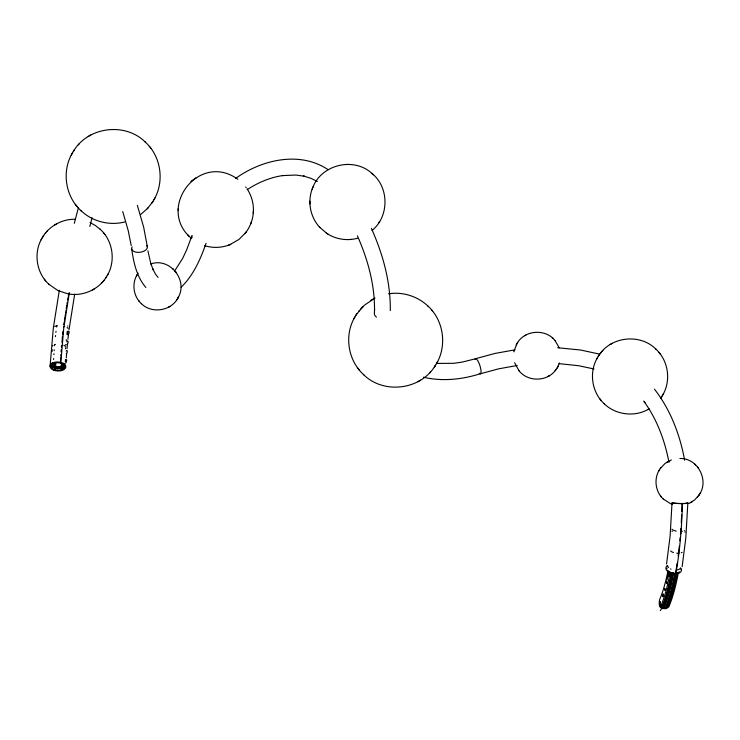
<?xml version="1.0" encoding="UTF-8"?>
<svg xmlns="http://www.w3.org/2000/svg" width="740" height="740" viewBox="0 0 740 740"><rect width="100%" height="100%" fill="white"/><g stroke="black" fill="none" stroke-linecap="round" stroke-linejoin="round"><path stroke-width="1.11" d="M237.836 179.284C199.005 151.126 155.742 208.264 191.327 238.326M253.357 211.927C253.885 203.796 251.572 195.545 247.04 188.792M178.22 210.641L178.238 208.569M390.285 310.587C390.711 282.162 382.922 254.144 371.388 228.364M672.031 502.701L670.088 536.315L666.537 564.019M687.839 503.034L685.813 537.999L682.132 566.701M54.381 363.229L54.825 362.387L52.845 367.577L51.495 367.318L52.3 363.673M52.845 367.577L52.882 366.707M51.495 367.318L53.447 362.572M55.065 370.601L55.158 368.27M61.596 363.312L60.532 362.97L60.495 361.906M60.865 362.36L63.677 328.717L69.347 292.679M64.482 364.487L62.511 369.408L61.161 369.158L62.012 364.561L63.363 364.811M62.511 369.408L62.798 367.438M61.161 369.158L63.076 365.394L63.141 363.969L62.428 365.32L62.549 363.543M374.403 313.085L374.542 309.375L374.532 310.3C374.755 284.576 367.762 259.222 357.401 235.847M50.052 366.282L53.335 327.903L59.339 290.237M52.309 366.309L53.104 363.368M53.447 365.014L53.65 364.034M54.705 367.697L54.779 366.134M58.099 368.344L58.164 366.781M59.764 368.141L59.838 366.578M60.541 360.87L60.588 359.816M61.392 368.03L62.178 365.088L62.983 364.968M62.761 364.931L62.697 366.494L62.114 366.651M63.279 365.209L63.085 363.368M63.316 365.976L63.196 366.679M60.615 359.289L60.699 357.697M319.976 227.606C310.217 217.366 307.174 201.41 312.483 188.302M55.278 365.911L55.306 365.31M55.852 362.387L55.472 370.019L54.399 369.686A6.79 3.866 2.2 0 0 64.741 366.781A6.79 3.866 2.2 0 0 54.76 362.989A6.79 3.866 2.2 0 0 54.381 369.676M60.791 356.088L60.883 354.469M245.745 232.554C250.203 226.745 252.895 219.577 253.339 212.269M253.265 213.435L253.432 210.761M66.323 357.882L66.637 353.341M61.069 351.74L61.235 349.539M52.05 351.574L52.207 349.659M61.411 347.31L61.55 345.626M67.016 348.697L67.442 344.007M61.855 342.241L61.91 341.677M62.021 340.529L62.077 339.965M62.188 338.818L62.243 338.245M62.308 337.662L62.428 336.515M62.613 334.785L62.743 333.638M67.923 339.244L68.459 334.462M62.808 333.055L62.872 332.482M62.946 331.899L63.011 331.317M63.511 327.228L63.584 326.654M69.042 329.615L74.684 294.141M63.964 323.75L64.195 321.993M64.436 320.235L64.519 319.652M64.602 319.06L64.685 318.478M64.769 317.886L64.944 316.729M65.111 315.564L65.203 314.981M65.462 313.242L65.647 312.077M65.823 310.902L65.916 310.319M66.202 308.571L66.387 307.424M66.48 306.841L66.767 305.121M513.875 351.851L513.949 351.38M66.961 303.974L67.257 302.244M67.664 299.94L68.172 297.11M68.376 295.991L68.903 293.17M669.968 575.896L669.968 574.083M514.041 350.917L517.38 342.851M74.296 223.351L78.403 207.811M89.827 226.468L92.093 217.745M559.422 362.942L557.793 366.763M191.817 236.106L186.582 250.046L182.613 258.473L174.483 271.21M206.081 243.275C200.475 259.185 193.445 275.382 181.087 287.259M250.601 224.128L251.48 221.769M312.743 187.664C321.216 164.558 353.776 156.695 371.878 173.363C389.268 187.248 389.37 216.469 372.054 230.464M312.114 189.237L313.113 186.739M41.44 239.15C33.356 253.709 36.648 273.411 49.118 284.493M106.098 277.417C116.125 262.691 113.516 241.036 100.103 229.215M354.22 318.144C344.118 336.349 348.216 360.972 363.821 374.819M596.875 358.733C588.799 373.293 592.074 392.996 604.562 404.077M663.225 394.143C671.3 379.583 668.026 359.881 655.548 348.799M71.688 154.253C61.587 172.457 65.694 197.081 81.289 210.937M152.505 202.085C165.048 183.677 161.782 156.612 145.022 141.83M136.697 275.419C131.646 284.521 133.7 296.832 141.497 303.761M435.037 365.976C447.571 347.569 444.305 320.494 427.554 305.722M659.821 469.142C653.54 478.345 655.187 491.878 663.558 499.269M699.171 494.847C709.466 480.51 697.792 457.912 679.912 458.495M51.698 364.302L52.004 363.719M52.383 364.737L52.928 363.71M52.956 365.939L51.56 365.764M62.66 366.171L61.3 365.911L62.012 364.561M61.457 366.466L62.178 365.088M63.02 364.931L63.649 363.729M63.807 366.596L64.149 365.958M41.579 238.891L43.133 236.291M178.164 297.554C188.395 280.497 169.774 257.002 150.664 263.986M71.873 153.929L73.806 150.683M136.789 275.262L138.112 273.097M178.072 297.721C171.449 310.994 151.709 314.167 141.285 303.567M354.395 317.821L356.338 314.574M516.64 344.054L516.104 345.053M557.701 366.929L556.739 368.557M597.023 358.475L598.567 355.875M660.524 398.49L663.077 394.401M659.072 470.353L658.535 471.343M107.282 275.483L108.142 273.893M153.994 199.671L155.067 197.682M436.526 363.562L437.599 361.573M699.91 493.635L700.447 492.646M71.243 155.085L72.317 153.097M41.079 239.816L41.94 238.225M136.475 275.835L137.011 274.845M353.766 318.977L354.849 316.988M596.523 359.4L597.384 357.809M662.726 395.068L663.586 393.476M378.778 222.87L379.657 221.436M74 150.387C88.791 126.494 125.652 122.248 145.456 142.228M43.29 236.051C50.172 225.487 62.678 218.929 75.286 219.253M140.582 214.544L147.408 208.569L152.31 202.381M69.44 294.113C83.444 296.194 98.244 289.534 105.931 277.657M356.532 314.269L364.358 305.232L375.05 298.026M363.386 374.431C383.19 394.401 420.052 390.165 434.843 366.272M517.482 342.703C525.465 329.661 546.259 328.69 555.379 340.992M555.527 370.231L556.998 368.159M598.725 355.635C610.555 336.534 640.045 333.13 655.89 349.114M661.375 397.241L661.949 396.372M659.913 468.993L665.01 463.471L671.384 459.929M688.94 503.505L694.703 499.916L699.069 494.995M73.288 151.469L74.518 149.591M42.717 236.929L43.706 235.422M151.792 203.176L153.032 201.299M105.524 278.286L106.514 276.788M176.749 299.885L177.11 299.339M355.811 315.36L357.05 313.483M434.325 367.059L435.555 365.181M517.121 343.249L517.741 342.305M598.151 356.514L599.141 355.006M660.959 397.87L661.532 397.001M698.81 495.384L699.43 494.45M229.89 244.653L238.928 239.473L245.55 232.795M244.82 233.748L246.475 231.592M45.233 233.396L45.695 232.804M103.526 280.904L103.998 280.312M358.956 310.948L359.538 310.208M518.731 370.416C527.416 382.043 546.768 381.988 555.426 370.361M555.13 370.731L555.823 369.861M600.029 353.785L601.139 352.388M660.727 467.837L661.125 467.329M697.561 497.03L697.959 496.522M78.255 144.892L79.115 143.976M46.685 231.657L47.379 230.926M147.195 208.791L148.065 207.875M101.843 282.782L102.536 282.051M360.778 308.774L362.961 306.517M429.727 372.683L430.597 371.767M602.129 351.241L602.823 350.51M190.948 181.578L191.808 180.875M192.132 180.615L192.964 179.922M235.551 178.488C261.535 159.655 299.931 150.646 328.199 169.738M194.185 179.034L195.064 178.451M195.462 178.192L196.322 177.637M247.382 189.514C258.168 182.465 270.35 177.36 283.143 175.5L282.43 175.593L295.926 175.047L304.418 176.25L303.474 176.037L311.235 178.433L317.303 181.448M604.21 403.763C615.911 415.186 635.272 417.342 649.202 408.795M88.245 136.512L89.225 135.947M89.901 135.549L90.835 135.004M54.686 224.951L55.463 224.507M93.758 289.201L94.535 288.757M370.777 300.394L371.748 299.839M372.424 299.441L373.367 298.895M419.617 380.712L420.598 380.147M549.024 375.92L549.515 375.643M610.121 344.535L610.907 344.091M611.443 343.767L612.193 343.332M667.036 462.056L667.526 461.769M56 224.183L56.758 223.748M92.463 289.96L93.222 289.525M168.59 307.174L169.062 306.906M169.395 306.712L169.886 306.425M418.007 381.655L418.942 381.109M524.605 335.766L525.095 335.479M525.428 335.285L525.899 335.007M548.22 376.392L548.692 376.114M647.907 409.544L648.656 409.109M667.859 461.575L668.331 461.307M690.651 502.682L691.123 502.414M691.456 502.21L691.946 501.933M204.647 245.699C212.639 248.178 221.482 247.928 229.298 244.885M228.494 245.199L230.723 244.329M475.533 358.697L495.023 353.433L515.031 349.826M480.371 373.765L498.538 368.853L517.195 365.495M475.385 358.78L462.639 362.017L453.824 363.303L436.711 363.442M480.519 373.682C462.213 379.5 442.335 381.692 423.483 377.215M357.513 238.243C347.587 241.018 336.561 239.473 327.811 234.025M124.894 221.917C109.539 225.968 92.315 221.556 80.854 210.539M676.49 573.112L675.639 573.213M63.677 366.661L61.929 366.254M59.625 366.8L58.775 366.661L58.701 368.224L59.45 368.363M388.426 293.826C402.579 291.532 417.628 296.204 427.988 306.12M349.474 239.547L350.039 239.501M350.889 239.427L351.509 239.381M346.061 164.41L346.598 164.41M347.874 164.4L348.355 164.391M57.849 362.609L59.126 362.702M58.035 370.351L56.795 370.268M557.72 347.754L580.715 350.029L599.668 354.155M559.015 363.645L578.449 365.69L594.007 368.973M53.41 363.553L54.769 363.812M63.076 365.394L64.436 365.643M51.837 364.432L53.622 364.672M61.226 366.531L60.486 366.383L60.412 367.956L61.152 368.095M53.65 365.68L54.399 365.828L54.325 367.392L53.576 367.253M54.917 366.245L56 366.457L55.926 368.021L54.843 367.817M57.942 366.827L56.86 366.615L56.786 368.187L57.877 368.391M61.226 367.604L62.576 367.854M67.941 293.873L57.803 290.496L48.775 284.179M671.633 504.144L672.54 504.449M670.736 503.801L663.345 499.075M90.04 222.555L95.386 225.497L100.455 229.529M319.55 227.162L326.636 233.267M326.368 233.1L328.033 234.164M695.646 464.914L694.731 464.1M553.206 338.624L552.299 337.801M173.585 269.406L172.67 268.592M373.506 174.825L371.878 173.363M187.692 234.747L189.135 236.273M158.083 277.407L155.548 274.216L152.616 268.583L153.115 269.767L150.627 262.867L147.907 250.795M145.873 287.471C136.743 276.917 133.644 262.663 131.738 249.214M658.998 352.425L659.368 352.897M431.864 310.254L432.336 310.846M357.855 368.187L358.354 368.825M359.039 369.695L359.501 370.287M149.341 146.372L149.804 146.964M103.554 232.841L103.933 233.313M104.479 234.016L104.877 234.525M75.332 204.296L76.978 206.395M44.354 279.183L45.667 280.867M659.913 353.6L660.311 354.108M697.589 466.986L698.403 468.032M555.148 340.696L559.209 347.828M599.788 398.768L600.186 399.276M600.732 399.979L601.102 400.451M661.403 497.002L660.58 495.948M514.605 362.674L518.971 370.712M150.488 147.833L150.988 148.472M175.519 271.478L176.342 272.533M138.519 300.449L139.342 301.495M245.717 186.98L246.152 187.553M654.456 389.175C670.514 409.72 679.958 434.778 684.648 460.252M643.689 401.08L644.891 402.671L644.364 401.95C657.166 419.784 664.899 440.855 668.969 462.324M137.344 205.396L143.671 227.18L147.334 246.661M122.72 211.557L128.27 230.806L131.211 245.625M309.894 201.141L309.93 203.944M52.633 345.978A6.725 2.784 5.2 0 1 52.956 345.515M54.797 344.544A6.725 2.784 5.2 0 1 55.334 344.405M63.779 345.256A6.725 2.784 5.2 0 1 65.61 346.598M65.527 344.6A6.725 2.784 5.2 0 1 65.767 344.896M63.899 363.312A6.725 3.718 2.6 0 1 62.225 367.965A6.725 3.718 2.6 0 1 53.558 367.567A6.725 3.718 2.6 0 1 52.318 362.785M62.493 366.319A6.725 3.718 2.6 0 1 53.483 365.921M52.216 364.986A6.725 3.718 2.6 0 1 51.911 364.626M54.751 326.608A6.725 1.776 7.4 0 1 57.406 325.776M64.195 326.433A6.725 1.776 7.4 0 1 64.759 326.581M67.109 327.506A6.725 1.776 7.4 0 1 67.997 328.477M63.289 324.379A6.725 1.776 7.4 0 1 63.862 324.499M67.654 325.905A6.725 1.776 7.4 0 1 67.904 326.109M65.481 348.79A123.469 25.817 -79.2 0 1 65.564 347.782M66.23 340.77A123.469 25.817 -79.2 0 1 66.332 339.725M66.915 334.452A123.469 25.817 -79.2 0 1 67.294 331.252M61.3 365.911A130.425 27.278 -79.2 0 1 61.457 362.868M53.595 359.492A123.469 25.817 -79.2 0 1 53.641 358.539M53.872 354.664A123.469 25.817 -79.2 0 1 53.937 353.683M54.14 350.714A123.469 25.817 -79.2 0 1 54.214 349.724M54.547 345.682A123.469 25.817 -79.2 0 1 54.64 344.664M55.426 336.589A123.469 25.817 -79.2 0 1 55.537 335.535M55.889 332.362A123.469 25.817 -79.2 0 1 56.018 331.298M56.536 327.006A123.469 25.817 -79.2 0 1 56.675 325.933M68.478 331.168A1.869 0.675 -77.8 0 1 69.014 333.083A1.869 0.675 -77.8 0 1 67.738 334.554A1.869 0.675 -77.8 0 1 68.163 331.539M66.841 341.834A1.869 0.694 -75.9 0 1 68.08 341.714A1.869 0.694 -75.9 0 1 66.989 344.535M66.156 351.028A1.869 0.712 -74.1 0 1 67.257 351.26A1.869 0.712 -74.1 0 1 66.239 353.961M65.324 360.611A1.869 0.712 -72.3 0 1 66.656 360.288A1.869 0.712 -72.3 0 1 65.508 363.146M65.388 359.52A1.859 0.768 -71.1 0 1 65.296 361.712M665.047 608.021A5.735 1.313 -89.8 0 0 666.296 608.067A132.728 30.396 -89.8 0 0 675.888 573.731M674.51 573.722A132.728 30.396 -89.8 0 1 664.927 608.058A5.735 1.313 -89.8 0 1 663.678 608.021M662.3 608.012A5.735 1.313 -89.8 0 0 663.549 608.058A132.728 30.396 -89.8 0 0 673.345 572.612M667.896 606.412A4.135 0.944 -89.8 0 0 668.877 606.661A131.137 30.026 -89.8 0 0 678.21 573.482M676.832 573.482A131.137 30.026 -89.8 0 1 667.499 606.652A4.135 0.944 -89.8 0 1 667.064 607.142M667.721 572.131A122.766 28.111 -89.8 0 1 659.765 599.243A4.135 0.944 -89.8 0 0 659.359 604.922A4.135 0.944 -89.8 0 0 660.635 606.634A131.137 30.026 -89.8 0 0 670.172 572.39M671.346 573.463A131.137 30.026 -89.8 0 1 662.013 606.634A4.135 0.944 -89.8 0 1 660.774 605.246M669.09 572.14A122.766 28.111 -89.8 0 1 668.488 574.971M663.28 593.758A122.766 28.111 -89.8 0 1 662.374 596.227M666.703 607.947A5.171 1.184 -89.8 0 0 667.61 607.568A132.164 30.266 -89.8 0 0 677.285 572.668M675.712 573.75A132.164 30.266 -89.8 0 1 666.24 607.568A5.171 1.184 -89.8 0 1 665.334 607.947M667.97 575.831A121.73 27.88 -89.8 0 1 666.916 580.271M660.709 606.578A5.171 1.184 -89.8 0 0 662.115 607.549A132.164 30.266 -89.8 0 0 671.8 572.649M660.441 604.543A5.171 1.184 -89.8 0 1 660.45 601.472M673.169 572.658A132.164 30.266 -89.8 0 1 663.493 607.559A5.171 1.184 -89.8 0 1 662.587 607.938M680.587 567.932A6.725 3.913 9.9 0 1 677.193 569.939M671.032 569.171A6.725 3.913 9.9 0 1 670.449 568.894M668.572 567.524A6.725 3.913 9.9 0 1 667.582 565.674M680.615 568.32A6.725 3.913 9.9 0 1 680.486 569.069M682.141 552.345A6.725 3.006 7 0 1 681.272 552.743M679.08 553.187A6.725 3.006 7 0 1 676.693 553.178M673.474 552.53A6.725 3.006 7 0 1 670.625 550.976M684.611 530.691A6.725 2.026 4.5 0 1 684.278 530.848M682.382 531.302A6.725 2.026 4.5 0 1 681.818 531.366M676.249 531.089A6.725 2.026 4.5 0 1 671.957 529.146M685.101 531.93A6.725 2.026 4.5 0 1 684.962 532.125M681.096 533.198A6.725 2.026 4.5 0 1 680.513 533.226M672.299 531.496A6.725 2.026 4.5 0 1 671.929 531.116M687.774 502.96A7.909 0.722 1.4 0 1 681.374 503.607A7.909 0.722 1.4 0 1 672.235 502.839M675.777 573.916A134.828 30.877 -89.8 0 0 682.419 503.607L682.067 503.505A7.909 0.722 1.4 0 1 672.54 502.876M681.818 511.46A133.709 30.618 -89.8 0 0 682.067 503.505A7.909 0.722 1.4 0 0 687.849 502.895M681.67 514.855A133.709 30.618 -89.8 0 1 681.263 522.736M680.893 528.443A133.709 30.618 -89.8 0 1 680.458 534.077M680.18 537.416A133.709 30.618 -89.8 0 1 679.875 540.746M679.311 546.287A133.709 30.618 -89.8 0 1 678.154 555.981M677.128 563.288A133.709 30.618 -89.8 0 1 675.657 572.26M686.498 503.182A6.79 0.62 1.4 0 1 685.647 503.339M681.226 568.644A7.909 4.736 10.3 0 1 672.327 573.62A7.909 4.736 10.3 0 1 667.295 565.545M679.449 571.835A6.79 4.07 10.3 0 1 673.437 573.139A6.79 4.07 10.3 0 1 667.684 570.216M666.99 568.644A6.79 4.07 10.3 0 1 666.981 568.052M661.847 608.03A126.947 29.073 -89.8 0 1 660.293 610.62M146.825 245.504A7.909 4.514 -7.3 0 1 139.601 252.331A7.909 4.514 -7.3 0 1 132.108 246.873M192.113 237.707A7.909 3.099 18.2 0 1 192.169 235.625M376.466 317.108A7.909 5.023 3.3 0 1 374.551 312.521M475.062 359.252A7.909 2.063 72.3 0 1 480.084 366.152A7.909 2.063 72.3 0 1 479.233 373.275M662.661 595.635C663.096 599.65 663.419 592.148 662.661 595.635M664.613 589.373C665.057 593.369 665.362 585.904 664.613 589.373M666.435 582.436C666.888 586.422 667.193 578.967 666.435 582.436M668.127 574.869C668.572 578.874 668.877 571.391 668.127 574.869M178.386 297.138L177.85 298.127L178.386 297.138M558.015 366.346L557.479 367.345L558.015 366.346M53.373 370.028A7.909 4.505 2.3 0 0 65.832 367.123A7.909 4.505 2.3 0 0 54.686 362.295A7.909 4.505 2.3 0 0 53.373 370.028"/></g></svg>
